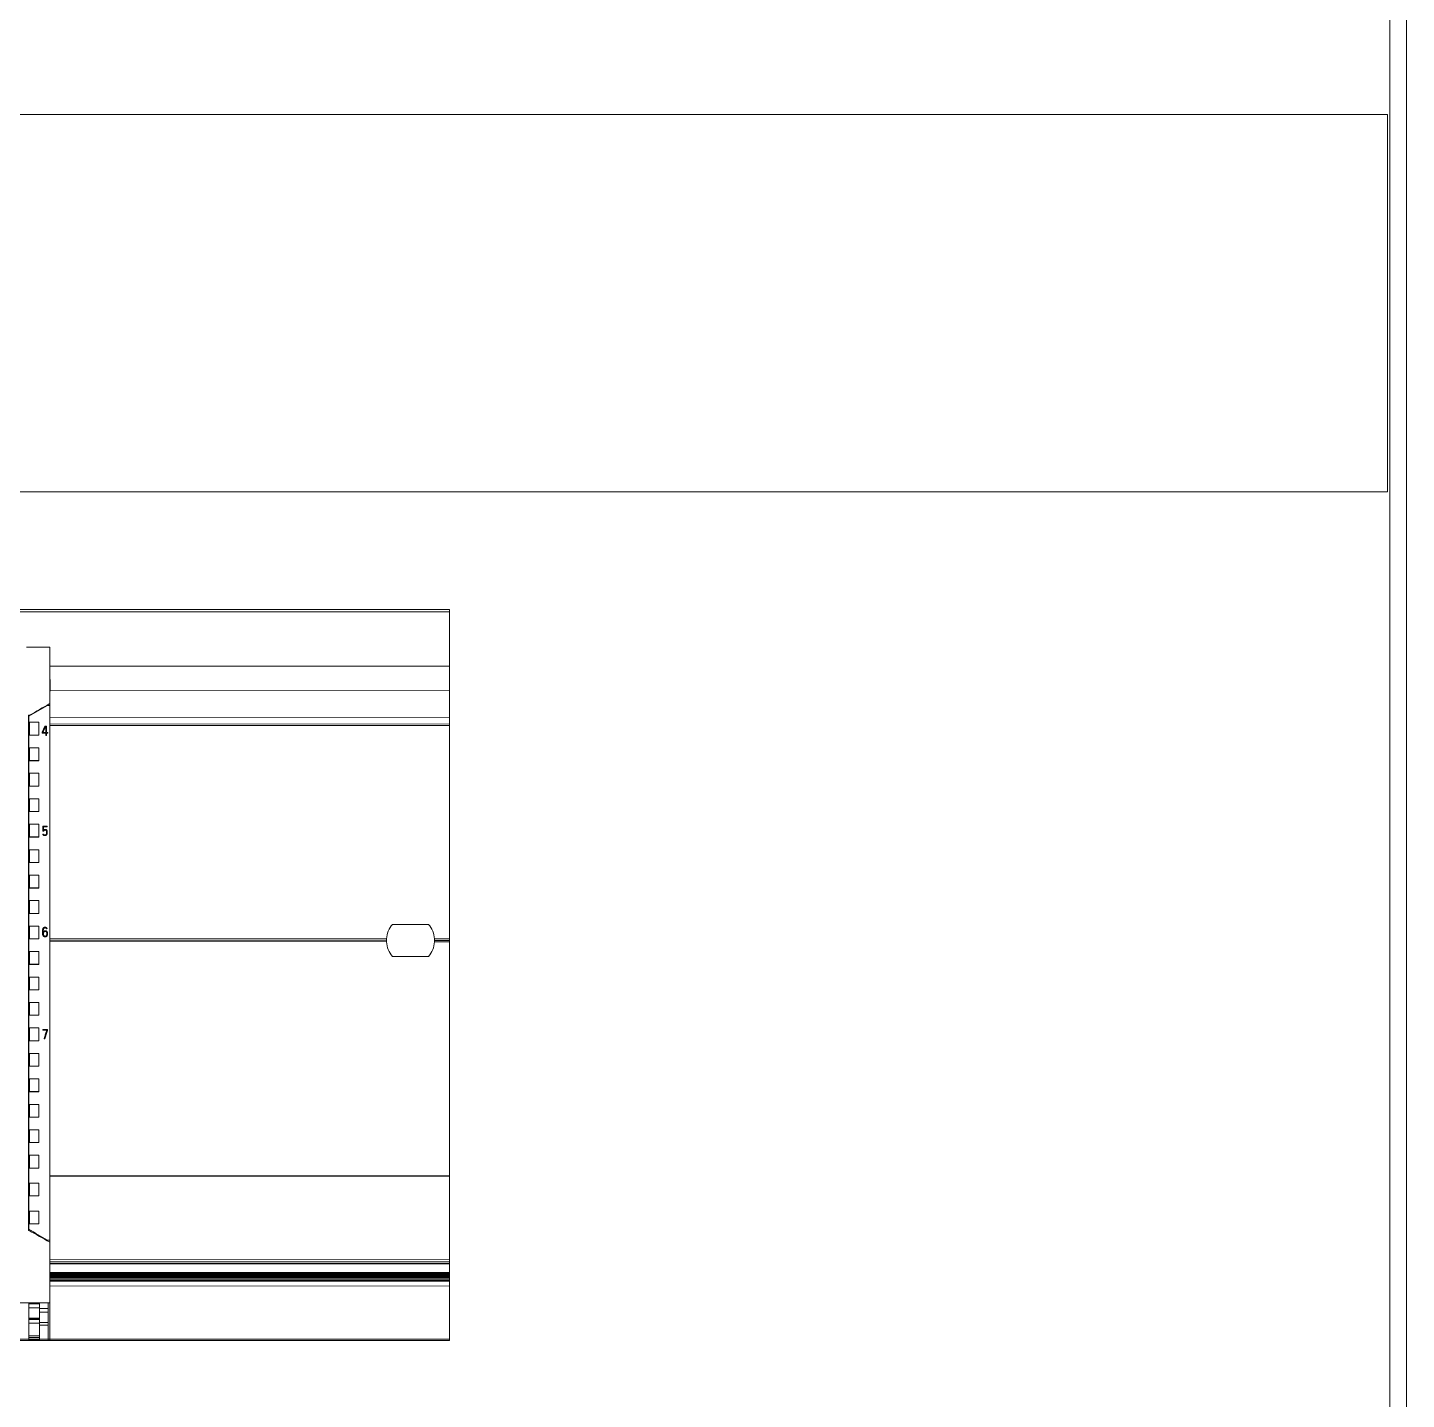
# Model space of a CAD drawing. Header units: millimetres. Extents: x 4134 to 7422, y 1400 to 3585.
# Drawn here: x 5489.5 to 5781.9, y 2928.3 to 3219.2 of the extents above; entities that cross this region are included whole.
import ezdxf

# ---------------------------------------------------------------- set-up
doc = ezdxf.new("R2010")
doc.units = ezdxf.units.MM
doc.layers.add('000-PI-Oprema', color=30, linetype='Continuous', lineweight=5)
for name, color, linetype in [('000-PI-ORMAR', 2, 'Continuous'), ('002-PI-Kabelska kanalica', 150, 'Continuous'), ('004-PI-DIN Šina', 3, 'Continuous')]:
    doc.layers.add(name, color=color, linetype=linetype)

# ---------------------------------------------------------------- blocks, each defined once
blk = doc.blocks.new('2000x800_montazna ploca')
at = {"layer": '000-PI-ORMAR', "color": 0, "linetype": 'ByBlock', "lineweight": 0}
blk.add_line((-3634.67, 1646.19), (-3634.67, -243.81), dxfattribs=at)
blk = doc.blocks.new('*U217')
at = {"layer": '002-PI-Kabelska kanalica', "color": 0, "linetype": 'ByBlock', "lineweight": 0}
for p, q in [((-20, 592), (60, 592)), ((-20, -100), (-20, 592)), ((60, -100), (60, 592))]:
    blk.add_line(p, q, dxfattribs=at)
blk = doc.blocks.new('*U218')
at = {"layer": '002-PI-Kabelska kanalica', "color": 0, "linetype": 'ByBlock', "lineweight": 0}
blk.add_line((-20, -100), (-20, 1670), dxfattribs=at)
blk = doc.blocks.new('S7-1500 AI HS - 6ES7531-7NF10-0AB0')
at = {"layer": '000-PI-Oprema', "color": 0, "linetype": 'ByBlock', "lineweight": 0}
for p, q in [((34.8, 147), (29.9, 147)), ((34.91, 140.15), (34.8, 140.15)), ((34.91, 140.14), (34.8, 140.14)), ((34.9, 138.23), (34.8, 138.23)), ((34.9, 137.78), (34.8, 137.78)), ((34.8, 137.67), (34.91, 137.67)), ((34.8, 137.67), (34.91, 137.67)), ((34.9, 138.23), (34.9, 137.78)), ((30.4, 132.4), (34.35, 134.68)), ((34.8, 134.68), (34.35, 134.68)), ((34.8, 134.96), (34.8, 134.68)), ((34.8, 134.68), (34.8, 21.26)), ((30.3, 132.59), (30.52, 132.59)), ((30.52, 132.59), (30.3, 132.59)), ((30.4, 132.59), (30.4, 132.4)), ((30.4, 23.58), (30.4, 132.4)), ((33.6, 134.25), (33.6, 134.36)), ((30.5, 128.38), (30.5, 131.09)), ((30.5, 131.09), (32.5, 131.09)), ((32.5, 128.38), (32.5, 131.09)), ((33.21, 128.82), (33.21, 129.02)), ((33.21, 128.82), (33.21, 128.81)), ((33.96, 128.82), (33.21, 128.82)), ((33.21, 128.81), (33.96, 128.81)), ((33.35, 128.99), (33.35, 128.95)), ((33.35, 128.95), (33.96, 128.95)), ((33.77, 130.28), (34.1, 130.28)), ((33.86, 130.14), (33.96, 130.14)), ((33.86, 130.14), (33.86, 130.14)), ((33.96, 130.14), (33.86, 130.14)), ((33.96, 128.95), (33.96, 130.14)), ((33.96, 128.29), (33.96, 128.82)), ((34.1, 130.28), (34.1, 128.95)), ((34.1, 128.95), (34.4, 128.95)), ((34.1, 128.82), (34.1, 128.29)), ((34.4, 128.82), (34.1, 128.82)), ((34.1, 128.81), (34.4, 128.81)), ((34.4, 128.95), (34.4, 128.82)), ((34.4, 128.82), (34.4, 128.81)), ((30.5, 128.35), (30.5, 128.38)), ((30.5, 128.38), (32.5, 128.38)), ((30.5, 128.35), (32.5, 128.35)), ((32.5, 128.35), (32.5, 128.38)), ((33.96, 128.29), (33.96, 128.28)), ((34.1, 128.29), (33.96, 128.29)), ((33.96, 128.28), (34.1, 128.28)), ((34.1, 128.29), (34.1, 128.28)), ((30.5, 122.98), (30.5, 125.68)), ((30.5, 125.68), (32.5, 125.68)), ((30.5, 122.95), (30.5, 122.98)), ((30.5, 122.98), (32.5, 122.98)), ((30.5, 122.95), (32.5, 122.95)), ((32.5, 122.98), (32.5, 125.68)), ((32.5, 122.95), (32.5, 122.98)), ((30.5, 117.58), (30.5, 120.28)), ((30.5, 120.28), (32.5, 120.28)), ((32.5, 117.58), (32.5, 120.28)), ((30.5, 117.55), (30.5, 117.58)), ((30.5, 117.58), (32.5, 117.58)), ((30.5, 117.55), (32.5, 117.55)), ((32.5, 117.55), (32.5, 117.58)), ((30.5, 112.18), (30.5, 114.88)), ((30.5, 114.88), (32.5, 114.88)), ((32.5, 112.18), (32.5, 114.88)), ((30.5, 112.18), (32.5, 112.18)), ((30.5, 112.15), (30.5, 112.18)), ((30.5, 112.15), (32.5, 112.15)), ((32.5, 112.15), (32.5, 112.18)), ((30.5, 106.78), (30.5, 109.48)), ((30.5, 109.48), (32.5, 109.48)), ((32.5, 106.78), (32.5, 109.48)), ((33.33, 109.07), (33.33, 107.98)), ((34.25, 109.07), (33.33, 109.07)), ((33.47, 108.2), (33.47, 108.93)), ((34.25, 108.93), (33.47, 108.93)), ((33.47, 108.93), (34.25, 108.93)), ((34.25, 108.93), (34.25, 109.07)), ((34.25, 108.93), (34.25, 108.93)), ((30.5, 106.75), (30.5, 106.78)), ((30.5, 106.78), (32.5, 106.78)), ((30.5, 106.75), (32.5, 106.75)), ((32.5, 106.75), (32.5, 106.78)), ((33.33, 107.98), (33.33, 107.97)), ((33.33, 107.98), (33.54, 107.98)), ((33.54, 107.97), (33.33, 107.97)), ((33.33, 107.32), (33.33, 107.31)), ((33.54, 107.98), (33.54, 107.97)), ((34.28, 107.71), (34.28, 107.72)), ((30.5, 101.38), (30.5, 104.08)), ((30.5, 104.08), (32.5, 104.08)), ((32.5, 101.38), (32.5, 104.08)), ((30.5, 101.35), (30.5, 101.38)), ((30.5, 101.38), (32.5, 101.38)), ((30.5, 101.35), (32.5, 101.35)), ((32.5, 101.35), (32.5, 101.38)), ((30.5, 95.97), (30.5, 98.68)), ((30.5, 98.68), (32.5, 98.68)), ((32.5, 95.97), (32.5, 98.68)), ((30.5, 95.95), (30.5, 95.97)), ((30.5, 95.97), (32.5, 95.97)), ((30.5, 95.95), (32.5, 95.95)), ((32.5, 95.95), (32.5, 95.97)), ((30.5, 90.57), (30.5, 93.27)), ((30.5, 93.27), (32.5, 93.27)), ((32.5, 90.57), (32.5, 93.27)), ((30.5, 90.55), (30.5, 90.57)), ((30.5, 90.57), (32.5, 90.57)), ((30.5, 90.55), (32.5, 90.55)), ((30.5, 85.17), (30.5, 87.87)), ((30.5, 87.87), (32.5, 87.87)), ((32.5, 90.55), (32.5, 90.57)), ((32.5, 85.17), (32.5, 87.87)), ((30.5, 85.15), (30.5, 85.17)), ((30.5, 85.17), (32.5, 85.17)), ((30.5, 85.15), (32.5, 85.15)), ((32.5, 85.15), (32.5, 85.17)), ((33.27, 86.57), (33.27, 86.56)), ((34.12, 87.3), (34.12, 87.3)), ((34.24, 87.37), (34.24, 87.36)), ((34.34, 86.27), (34.34, 86.27)), ((30.5, 79.77), (30.5, 82.47)), ((30.5, 82.47), (32.5, 82.47)), ((32.5, 79.77), (32.5, 82.47)), ((30.5, 79.75), (30.5, 79.77)), ((30.5, 79.77), (32.5, 79.77)), ((30.5, 79.75), (32.5, 79.75)), ((32.5, 79.75), (32.5, 79.77)), ((30.5, 74.37), (30.5, 77.07)), ((30.5, 77.07), (32.5, 77.07)), ((32.5, 74.37), (32.5, 77.07)), ((30.5, 74.37), (32.5, 74.37)), ((30.5, 74.35), (30.5, 74.37)), ((30.5, 74.35), (32.5, 74.35)), ((32.5, 74.35), (32.5, 74.37)), ((30.5, 68.97), (30.5, 71.67)), ((30.5, 71.67), (32.5, 71.67)), ((32.5, 68.97), (32.5, 71.67)), ((30.5, 68.97), (32.5, 68.97)), ((30.5, 68.95), (30.5, 68.97)), ((30.5, 68.95), (32.5, 68.95)), ((32.5, 68.95), (32.5, 68.97)), ((30.5, 63.56), (30.5, 66.27)), ((30.5, 66.27), (32.5, 66.27)), ((32.5, 63.56), (32.5, 66.27)), ((33.3, 65.82), (33.3, 65.96)), ((33.3, 65.96), (34.3, 65.96)), ((33.3, 65.82), (34.16, 65.82)), ((33.3, 65.82), (33.3, 65.82)), ((34.16, 65.82), (33.3, 65.82)), ((34.16, 65.78), (34.16, 65.82)), ((34.3, 65.96), (34.3, 65.76)), ((34.3, 65.76), (34.3, 65.75)), ((30.5, 63.55), (30.5, 63.56)), ((30.5, 63.56), (32.5, 63.56)), ((30.5, 63.55), (32.5, 63.55)), ((32.5, 63.55), (32.5, 63.56)), ((33.6, 64), (33.6, 63.99)), ((33.73, 63.95), (33.73, 63.95)), ((30.5, 58.16), (30.5, 60.86)), ((30.5, 60.86), (32.5, 60.86)), ((32.5, 58.16), (32.5, 60.86)), ((30.5, 58.15), (30.5, 58.16)), ((30.5, 58.16), (32.5, 58.16)), ((30.5, 58.15), (32.5, 58.15)), ((32.5, 58.15), (32.5, 58.16)), ((30.5, 52.76), (30.5, 55.46)), ((30.5, 55.46), (32.5, 55.46)), ((30.5, 52.75), (30.5, 52.76)), ((30.5, 52.76), (32.5, 52.76)), ((30.5, 52.75), (32.5, 52.75)), ((32.5, 52.76), (32.5, 55.46)), ((32.5, 52.75), (32.5, 52.76)), ((30.5, 47.36), (30.5, 50.06)), ((30.5, 50.06), (32.5, 50.06)), ((32.5, 47.36), (32.5, 50.06)), ((30.5, 47.35), (30.5, 47.36)), ((30.5, 47.36), (32.5, 47.36)), ((30.5, 47.35), (32.5, 47.35)), ((32.5, 47.35), (32.5, 47.36)), ((30.5, 41.96), (30.5, 44.66)), ((30.5, 44.66), (32.5, 44.66)), ((32.5, 41.96), (32.5, 44.66)), ((30.5, 41.95), (30.5, 41.96)), ((30.5, 41.96), (32.5, 41.96)), ((30.5, 41.95), (32.5, 41.95)), ((32.5, 41.95), (32.5, 41.96)), ((30.5, 36.56), (30.5, 39.26)), ((30.5, 39.26), (32.5, 39.26)), ((32.5, 36.56), (32.5, 39.26)), ((30.5, 36.56), (32.5, 36.56)), ((30.5, 36.55), (30.5, 36.56)), ((30.5, 36.55), (32.5, 36.55)), ((32.5, 36.55), (32.5, 36.56)), ((30.5, 30.65), (30.5, 33.36)), ((30.5, 33.36), (32.5, 33.36)), ((32.5, 30.65), (32.5, 33.36)), ((30.5, 30.65), (32.5, 30.65)), ((30.5, 30.65), (30.5, 30.65)), ((30.5, 30.65), (32.5, 30.65)), ((32.5, 30.65), (32.5, 30.65)), ((30.5, 24.75), (30.5, 27.45)), ((30.5, 27.45), (32.5, 27.45)), ((32.5, 24.75), (32.5, 27.45)), ((30.3, 23.71), (30.4, 23.71)), ((30.4, 23.3), (30.4, 23.58)), ((30.5, 24.75), (32.5, 24.75)), ((30.5, 24.75), (30.5, 24.75)), ((30.5, 24.75), (32.5, 24.75)), ((32.5, 24.75), (32.5, 24.75)), ((30.3, 23.3), (30.45, 23.3)), ((34.36, 21.26), (34.36, 21.06)), ((34.8, 21.26), (34.36, 21.26)), ((34.8, 21.26), (34.8, 20.89)), ((25, 8), (34.8, 8)), ((30.4, 7.8), (30.4, 8)), ((30.4, 6.9), (30.4, 7.8)), ((30.4, 7.8), (32.6, 7.8)), ((30.4, 4.7), (30.4, 6.9)), ((30.4, 6.9), (32.6, 6.9)), ((32.6, 6.8), (32.6, 8)), ((32.6, 5.98), (32.6, 6.8)), ((32.6, 6.8), (34.5, 6.8)), ((32.6, 5.98), (32.6, 3.8)), ((32.6, 5.98), (34.5, 5.98)), ((34.5, 6.8), (34.5, 8)), ((34.5, 5.98), (34.5, 6.8)), ((34.5, 5.98), (34.5, 3.8)), ((34.8, 7.92), (34.8, 0)), ((30.4, 4.7), (32.6, 4.7)), ((30.4, 4.66), (30.4, 4.67)), ((32.6, 4.67), (30.4, 4.67)), ((30.4, 4.6), (30.4, 4.66)), ((30.4, 4.66), (32.6, 4.66)), ((30.4, 4.6), (30.4, 4.46)), ((30.4, 4.6), (32.6, 4.6)), ((30.4, 4.46), (30.4, 3.64)), ((30.4, 4.46), (32.6, 4.46)), ((30.4, 3.64), (30.4, 0.97)), ((30.4, 3.64), (32.6, 3.64)), ((32.6, 3.21), (32.6, 3.8)), ((32.6, 3.8), (34.5, 3.8)), ((32.6, 3.21), (34.5, 3.21)), ((34.5, 3.21), (34.5, 3.8)), ((33.2, 0), (1.94, 0)), ((30.4, 0.97), (30.4, 0.61)), ((30.4, 0.97), (32.6, 0.97)), ((30.4, 0.61), (30.4, 0.08)), ((30.4, 0.61), (32.6, 0.61)), ((30.4, 0.08), (30.4, 0.08)), ((30.4, 0.08), (32.6, 0.08)), ((30.4, 0.08), (32.6, 0.08)), ((32.6, 0.61), (32.6, 0.08)), ((32.6, 0.01), (34.5, 0.01)), ((32.6, 0.01), (34.5, 0.01)), ((34.8, 0), (33.2, 0))]:
    blk.add_line(p, q, dxfattribs=at)
at = {"layer": '000-PI-Oprema', "color": 7, "linetype": 'Continuous', "lineweight": 13}
for centre, major_axis, ratio, start_param, end_param in [((11.09, 20.05), (432.57, 977.48), 0.022444, 1.467725, 1.469021), ((37.84, 14.79), (314.6, 1002.18), 0.017762, 1.525489, 1.527294), ((37.83, 14.85), (314.39, 1001.51), 0.017752, 1.525522, 1.527328)]:
    blk.add_ellipse(centre, major_axis=major_axis, ratio=ratio, start_param=start_param, end_param=end_param, dxfattribs=at)
at = {"layer": '000-PI-Oprema', "color": 0, "linetype": 'ByBlock', "lineweight": 0}
for points, knots in [([(34.8, 147), (34.8, 145.92), (34.8, 142.31), (34.8, 138.33), (34.8, 135.43), (34.8, 135.06)], [0, 0, 0, 0, 0.272684, 0.906013, 1, 1, 1, 1]), ([(34.9, 140.15), (34.9, 140.15), (34.9, 140.14), (34.9, 140.09), (34.9, 140), (34.9, 139.85), (34.9, 139.64), (34.9, 139.42), (34.9, 139.19), (34.9, 139), (34.9, 138.86), (34.9, 138.77), (34.9, 138.68), (34.9, 138.6), (34.9, 138.51), (34.9, 138.43), (34.9, 138.33), (34.9, 138.24), (34.9, 138.18), (34.9, 138.15), (34.9, 138.13), (34.9, 138.12), (34.9, 138.11), (34.9, 138.12), (34.9, 138.16), (34.9, 138.21), (34.9, 138.23)], [0, 0, 0, 0, 0.054923, 0.109157, 0.158857, 0.213508, 0.264907, 0.320314, 0.369873, 0.418461, 0.471704, 0.5026, 0.551052, 0.617218, 0.660884, 0.691286, 0.712023, 0.730248, 0.751802, 0.781189, 0.80362, 0.828627, 0.856379, 0.904145, 0.9524, 1, 1, 1, 1]), ([(34.9, 137.78), (34.9, 137.76), (34.9, 137.72), (34.9, 137.68), (34.9, 137.67), (34.9, 137.67), (34.9, 137.67)], [0, 0, 0, 0, 0.351048, 0.67786, 0.983317, 1, 1, 1, 1]), ([(30.3, 23.3), (30.3, 26.64), (30.3, 34.61), (30.3, 47.24), (30.3, 62.73), (30.3, 77.03), (30.3, 91.24), (30.3, 105.8), (30.3, 119.97), (30.3, 129.54), (30.3, 132.59)], [0, 0, 0, 0, 0.091483, 0.21812, 0.346206, 0.515858, 0.610111, 0.736264, 0.916066, 1, 1, 1, 1]), ([(33.35, 128.98), (33.35, 129), (33.36, 129.01), (33.37, 129.03), (33.38, 129.04), (33.39, 129.08), (33.4, 129.1), (33.44, 129.18), (33.46, 129.22), (33.5, 129.32), (33.52, 129.37), (33.56, 129.46), (33.59, 129.51), (33.63, 129.61), (33.65, 129.65), (33.69, 129.75), (33.71, 129.8), (33.76, 129.89), (33.78, 129.94), (33.81, 130.01), (33.82, 130.04), (33.84, 130.09), (33.85, 130.11), (33.86, 130.14)], [0, 0, 0, 0, 0.03125, 0.03125, 0.0625, 0.0625, 0.125, 0.125, 0.25, 0.25, 0.375, 0.375, 0.5, 0.5, 0.625, 0.625, 0.75, 0.75, 0.875, 0.875, 0.9375, 0.9375, 1, 1, 1, 1]), ([(33.86, 130.14), (33.85, 130.12), (33.84, 130.09), (33.82, 130.05), (33.81, 130.02), (33.78, 129.95), (33.76, 129.9), (33.71, 129.8), (33.69, 129.76), (33.65, 129.66), (33.63, 129.61), (33.59, 129.52), (33.56, 129.47), (33.52, 129.37), (33.5, 129.33), (33.46, 129.23), (33.44, 129.18), (33.4, 129.11), (33.39, 129.09), (33.38, 129.05), (33.37, 129.04), (33.36, 129.01), (33.35, 129), (33.35, 128.99)], [0, 0, 0, 0, 0.0625, 0.0625, 0.125, 0.125, 0.25, 0.25, 0.375, 0.375, 0.5, 0.5, 0.625, 0.625, 0.75, 0.75, 0.875, 0.875, 0.9375, 0.9375, 0.96875, 0.96875, 1, 1, 1, 1]), ([(33.33, 107.32), (33.35, 107.29), (33.36, 107.27), (33.38, 107.23), (33.39, 107.22), (33.41, 107.2), (33.42, 107.19), (33.44, 107.17), (33.45, 107.16), (33.48, 107.14), (33.49, 107.14), (33.51, 107.12), (33.53, 107.11), (33.55, 107.1), (33.57, 107.1), (33.59, 107.09), (33.61, 107.08), (33.64, 107.08), (33.65, 107.07), (33.68, 107.07), (33.69, 107.07), (33.72, 107.07), (33.72, 107.07), (33.74, 107.07), (33.75, 107.06), (33.77, 107.06), (33.78, 107.06), (33.81, 107.06), (33.83, 107.07), (33.85, 107.07), (33.87, 107.07), (33.9, 107.08), (33.91, 107.08), (33.95, 107.1), (33.98, 107.11), (34.02, 107.13), (34.03, 107.14), (34.06, 107.15), (34.07, 107.16), (34.09, 107.18), (34.1, 107.19), (34.12, 107.21), (34.13, 107.23), (34.16, 107.26), (34.17, 107.28), (34.19, 107.32), (34.2, 107.34), (34.21, 107.36), (34.22, 107.38), (34.23, 107.42), (34.24, 107.44), (34.26, 107.5), (34.26, 107.53), (34.27, 107.57), (34.27, 107.59), (34.27, 107.62), (34.28, 107.63), (34.28, 107.67), (34.28, 107.7), (34.28, 107.76), (34.28, 107.82), (34.27, 107.88), (34.26, 107.93), (34.26, 107.96), (34.25, 108.01), (34.25, 108.02), (34.24, 108.05), (34.23, 108.06), (34.22, 108.1), (34.21, 108.13), (34.19, 108.17), (34.18, 108.18), (34.17, 108.21), (34.16, 108.22), (34.13, 108.26), (34.11, 108.28), (34.07, 108.32), (34.05, 108.33), (34.01, 108.35), (33.99, 108.36), (33.96, 108.37), (33.95, 108.37), (33.92, 108.38), (33.91, 108.38), (33.88, 108.38), (33.86, 108.38), (33.83, 108.38), (33.82, 108.38), (33.79, 108.38), (33.77, 108.38), (33.75, 108.37), (33.73, 108.37), (33.7, 108.36), (33.69, 108.36), (33.66, 108.35), (33.65, 108.34), (33.62, 108.33), (33.61, 108.32), (33.58, 108.31), (33.57, 108.3), (33.55, 108.28), (33.53, 108.27), (33.51, 108.25), (33.5, 108.24), (33.48, 108.22), (33.47, 108.21), (33.47, 108.2)], [0, 0, 0, 0, 0.03125, 0.03125, 0.046875, 0.046875, 0.0625, 0.0625, 0.078125, 0.078125, 0.09375, 0.09375, 0.109375, 0.109375, 0.125, 0.125, 0.140625, 0.140625, 0.15625, 0.15625, 0.171875, 0.171875, 0.179687, 0.179687, 0.1875, 0.1875, 0.203125, 0.203125, 0.21875, 0.21875, 0.234375, 0.234375, 0.25, 0.25, 0.28125, 0.28125, 0.296875, 0.296875, 0.3125, 0.3125, 0.328125, 0.328125, 0.34375, 0.34375, 0.375, 0.375, 0.390625, 0.390625, 0.40625, 0.40625, 0.4375, 0.4375, 0.46875, 0.46875, 0.484375, 0.484375, 0.5, 0.5, 0.53125, 0.53125, 0.5625, 0.59375, 0.59375, 0.625, 0.625, 0.640625, 0.640625, 0.65625, 0.65625, 0.6875, 0.6875, 0.703125, 0.703125, 0.71875, 0.71875, 0.75, 0.75, 0.78125, 0.78125, 0.796875, 0.796875, 0.8125, 0.8125, 0.828125, 0.828125, 0.84375, 0.84375, 0.859375, 0.859375, 0.875, 0.875, 0.890625, 0.890625, 0.90625, 0.90625, 0.921875, 0.921875, 0.9375, 0.9375, 0.953125, 0.953125, 0.96875, 0.96875, 0.984375, 0.984375, 1, 1, 1, 1]), ([(33.54, 107.98), (33.54, 108), (33.54, 108.02), (33.55, 108.06), (33.55, 108.07), (33.56, 108.09), (33.57, 108.1), (33.58, 108.12), (33.59, 108.13), (33.6, 108.14), (33.6, 108.14), (33.61, 108.15), (33.62, 108.16), (33.64, 108.18), (33.66, 108.19), (33.69, 108.21), (33.7, 108.21), (33.72, 108.22), (33.73, 108.22), (33.76, 108.23), (33.79, 108.24), (33.82, 108.24), (33.83, 108.24), (33.85, 108.24), (33.87, 108.24), (33.9, 108.24), (33.92, 108.23), (33.95, 108.22), (33.96, 108.22), (33.97, 108.21), (33.97, 108.21), (33.99, 108.2), (34, 108.2), (34.01, 108.18), (34.01, 108.18), (34.02, 108.17), (34.03, 108.16), (34.04, 108.14), (34.05, 108.13), (34.06, 108.12), (34.07, 108.09), (34.08, 108.08), (34.09, 108.05), (34.1, 108.03), (34.11, 107.99), (34.11, 107.96), (34.12, 107.93), (34.12, 107.92), (34.13, 107.9), (34.13, 107.86), (34.13, 107.83), (34.14, 107.78), (34.14, 107.76), (34.14, 107.69), (34.14, 107.65), (34.13, 107.59), (34.13, 107.58), (34.13, 107.56), (34.12, 107.55), (34.12, 107.51), (34.11, 107.49), (34.09, 107.45), (34.09, 107.42), (34.07, 107.38), (34.05, 107.36), (34.03, 107.33), (34.01, 107.31), (33.99, 107.28), (33.98, 107.28), (33.96, 107.26), (33.95, 107.26), (33.93, 107.24), (33.92, 107.24), (33.9, 107.23), (33.89, 107.22), (33.86, 107.21), (33.83, 107.21), (33.8, 107.21), (33.79, 107.21), (33.76, 107.2), (33.75, 107.2), (33.72, 107.21), (33.69, 107.21), (33.66, 107.22), (33.65, 107.22), (33.63, 107.23), (33.62, 107.23), (33.59, 107.24), (33.58, 107.24), (33.56, 107.26), (33.55, 107.26), (33.53, 107.28), (33.51, 107.3), (33.49, 107.33), (33.48, 107.34), (33.47, 107.36), (33.47, 107.37), (33.46, 107.38)], [0, 0, 0, 0, 0.03125, 0.03125, 0.046875, 0.046875, 0.0625, 0.0625, 0.078125, 0.078125, 0.085937, 0.085937, 0.09375, 0.09375, 0.125, 0.125, 0.140625, 0.140625, 0.15625, 0.15625, 0.1875, 0.1875, 0.203125, 0.203125, 0.21875, 0.21875, 0.25, 0.25, 0.257812, 0.257812, 0.265625, 0.265625, 0.28125, 0.28125, 0.289062, 0.289062, 0.296875, 0.3125, 0.3125, 0.328125, 0.328125, 0.34375, 0.34375, 0.375, 0.375, 0.40625, 0.40625, 0.421875, 0.421875, 0.4375, 0.46875, 0.46875, 0.5, 0.5, 0.5625, 0.5625, 0.578125, 0.578125, 0.59375, 0.59375, 0.625, 0.625, 0.65625, 0.65625, 0.6875, 0.6875, 0.71875, 0.71875, 0.734375, 0.734375, 0.75, 0.75, 0.765625, 0.765625, 0.78125, 0.78125, 0.8125, 0.8125, 0.828125, 0.828125, 0.84375, 0.84375, 0.875, 0.875, 0.890625, 0.890625, 0.90625, 0.90625, 0.921875, 0.921875, 0.9375, 0.9375, 0.96875, 0.96875, 0.984375, 0.984375, 1, 1, 1, 1]), ([(34.14, 107.71), (34.14, 107.72), (34.14, 107.72), (34.14, 107.75), (34.14, 107.77), (34.14, 107.82), (34.13, 107.84), (34.13, 107.91), (34.12, 107.95), (34.1, 108.02), (34.09, 108.04), (34.07, 108.08), (34.06, 108.11), (34.04, 108.13), (34.04, 108.14), (34.02, 108.16), (34.02, 108.17), (34, 108.19), (33.99, 108.19), (33.97, 108.2), (33.97, 108.21), (33.96, 108.21), (33.95, 108.21), (33.94, 108.22), (33.93, 108.22), (33.9, 108.23), (33.89, 108.23), (33.87, 108.23), (33.86, 108.24), (33.83, 108.24), (33.82, 108.24), (33.8, 108.23), (33.79, 108.23), (33.76, 108.23), (33.73, 108.22), (33.7, 108.21), (33.67, 108.19), (33.66, 108.18), (33.64, 108.17), (33.63, 108.16), (33.61, 108.15), (33.6, 108.14), (33.59, 108.13), (33.59, 108.12), (33.58, 108.11), (33.58, 108.11), (33.57, 108.09), (33.56, 108.08), (33.55, 108.06), (33.55, 108.05), (33.54, 108.02), (33.54, 107.99), (33.54, 107.97)], [0, 0, 0, 0, 0.013624, 0.013624, 0.075273, 0.075273, 0.136921, 0.136921, 0.260218, 0.260218, 0.321867, 0.321867, 0.383515, 0.383515, 0.414339, 0.414339, 0.445164, 0.445164, 0.475988, 0.475988, 0.4914, 0.4914, 0.506812, 0.506812, 0.537636, 0.537636, 0.568461, 0.568461, 0.599285, 0.599285, 0.630109, 0.630109, 0.660933, 0.660933, 0.691758, 0.753406, 0.753406, 0.78423, 0.78423, 0.815055, 0.815055, 0.845879, 0.845879, 0.861291, 0.861291, 0.876703, 0.876703, 0.907527, 0.907527, 0.938352, 0.938352, 1, 1, 1, 1]), ([(34.28, 107.71), (34.28, 107.69), (34.28, 107.67), (34.28, 107.62), (34.27, 107.59), (34.27, 107.55), (34.27, 107.53), (34.26, 107.5), (34.26, 107.49), (34.25, 107.45), (34.24, 107.42), (34.22, 107.36), (34.2, 107.34), (34.18, 107.29), (34.16, 107.26), (34.13, 107.23), (34.13, 107.21), (34.11, 107.19), (34.1, 107.18), (34.06, 107.15), (34.04, 107.13), (34, 107.11), (33.99, 107.11), (33.96, 107.09), (33.95, 107.09), (33.91, 107.07), (33.88, 107.07), (33.83, 107.06), (33.82, 107.06), (33.79, 107.06), (33.78, 107.06), (33.75, 107.06), (33.73, 107.06), (33.7, 107.06), (33.69, 107.06), (33.66, 107.07), (33.64, 107.07), (33.61, 107.07), (33.6, 107.08), (33.57, 107.09), (33.56, 107.09), (33.53, 107.1), (33.52, 107.11), (33.49, 107.13), (33.48, 107.13), (33.46, 107.15), (33.45, 107.16), (33.42, 107.18), (33.41, 107.19), (33.39, 107.21), (33.38, 107.22), (33.36, 107.26), (33.35, 107.29), (33.33, 107.31)], [0, 0, 0, 0, 0.044434, 0.044434, 0.104157, 0.104157, 0.134018, 0.134018, 0.16388, 0.16388, 0.223602, 0.223602, 0.283325, 0.283325, 0.343048, 0.343048, 0.37291, 0.37291, 0.402771, 0.402771, 0.462494, 0.462494, 0.492355, 0.492355, 0.522217, 0.522217, 0.58194, 0.58194, 0.611801, 0.611801, 0.641663, 0.641663, 0.671524, 0.671524, 0.701386, 0.701386, 0.731247, 0.731247, 0.761108, 0.761108, 0.79097, 0.79097, 0.820831, 0.820831, 0.850693, 0.850693, 0.880554, 0.880554, 0.910416, 0.910416, 0.940277, 0.940277, 1, 1, 1, 1]), ([(34.24, 87.37), (34.23, 87.4), (34.21, 87.42), (34.19, 87.45), (34.18, 87.46), (34.16, 87.49), (34.15, 87.5), (34.12, 87.53), (34.09, 87.54), (34.05, 87.56), (34.04, 87.57), (34.02, 87.58), (34, 87.59), (33.96, 87.6), (33.93, 87.61), (33.89, 87.62), (33.88, 87.62), (33.85, 87.62), (33.83, 87.62), (33.79, 87.63), (33.76, 87.63), (33.72, 87.62), (33.7, 87.62), (33.68, 87.62), (33.66, 87.61), (33.62, 87.6), (33.59, 87.59), (33.55, 87.57), (33.54, 87.56), (33.52, 87.55), (33.5, 87.54), (33.47, 87.51), (33.45, 87.49), (33.42, 87.46), (33.41, 87.45), (33.4, 87.42), (33.39, 87.41), (33.37, 87.38), (33.35, 87.35), (33.33, 87.29), (33.33, 87.27), (33.31, 87.21), (33.31, 87.18), (33.3, 87.13), (33.29, 87.1), (33.28, 87.01), (33.28, 86.96), (33.28, 86.84), (33.27, 86.78), (33.27, 86.61), (33.27, 86.5), (33.28, 86.35), (33.28, 86.33), (33.28, 86.27), (33.28, 86.24), (33.29, 86.15), (33.3, 86.1), (33.32, 86.03), (33.32, 86.01), (33.33, 85.99), (33.34, 85.97), (33.35, 85.93), (33.36, 85.9), (33.38, 85.86), (33.38, 85.85), (33.4, 85.83), (33.41, 85.81), (33.43, 85.78), (33.45, 85.75), (33.48, 85.72), (33.49, 85.71), (33.51, 85.7), (33.52, 85.69), (33.56, 85.66), (33.58, 85.65), (33.63, 85.63), (33.64, 85.63), (33.67, 85.62), (33.68, 85.61), (33.72, 85.6), (33.75, 85.6), (33.79, 85.59), (33.81, 85.59), (33.84, 85.59), (33.85, 85.59), (33.9, 85.6), (33.92, 85.6), (33.97, 85.61), (33.98, 85.62), (34.01, 85.63), (34.02, 85.63), (34.06, 85.65), (34.09, 85.66), (34.12, 85.69), (34.13, 85.7), (34.16, 85.71), (34.17, 85.72), (34.2, 85.75), (34.22, 85.78), (34.24, 85.81), (34.25, 85.83), (34.26, 85.85), (34.27, 85.87), (34.28, 85.91), (34.29, 85.93), (34.3, 85.97), (34.31, 85.99), (34.31, 86.02), (34.31, 86.03), (34.32, 86.07), (34.33, 86.1), (34.33, 86.19), (34.34, 86.25), (34.33, 86.33), (34.33, 86.36), (34.33, 86.42), (34.32, 86.45), (34.31, 86.5), (34.3, 86.53), (34.28, 86.59), (34.27, 86.62), (34.25, 86.67), (34.23, 86.69), (34.2, 86.74), (34.18, 86.76), (34.15, 86.79), (34.14, 86.8), (34.11, 86.82), (34.1, 86.83), (34.08, 86.84), (34.06, 86.85), (34.03, 86.86), (34.02, 86.86), (33.98, 86.87), (33.95, 86.88), (33.91, 86.88), (33.89, 86.88), (33.86, 86.88), (33.85, 86.88), (33.8, 86.88), (33.77, 86.88), (33.73, 86.87), (33.72, 86.86), (33.69, 86.85), (33.68, 86.85), (33.64, 86.83), (33.61, 86.82), (33.57, 86.79), (33.56, 86.78), (33.54, 86.76), (33.53, 86.75), (33.5, 86.72), (33.48, 86.7), (33.44, 86.66), (33.43, 86.63), (33.41, 86.6)], [0, 0, 0, 0, 0.015625, 0.015625, 0.023438, 0.023438, 0.03125, 0.03125, 0.046875, 0.046875, 0.054688, 0.054688, 0.0625, 0.0625, 0.078125, 0.078125, 0.085938, 0.085938, 0.09375, 0.09375, 0.109375, 0.109375, 0.117188, 0.117188, 0.125, 0.125, 0.140625, 0.140625, 0.148438, 0.148438, 0.15625, 0.15625, 0.171875, 0.171875, 0.179688, 0.179688, 0.1875, 0.1875, 0.203125, 0.203125, 0.21875, 0.21875, 0.234375, 0.234375, 0.25, 0.25, 0.28125, 0.28125, 0.3125, 0.3125, 0.375, 0.375, 0.390625, 0.390625, 0.40625, 0.40625, 0.4375, 0.4375, 0.445313, 0.445313, 0.453125, 0.453125, 0.46875, 0.46875, 0.476563, 0.476563, 0.484375, 0.484375, 0.5, 0.5, 0.507813, 0.507813, 0.515625, 0.515625, 0.53125, 0.53125, 0.539063, 0.539063, 0.546875, 0.546875, 0.5625, 0.5625, 0.570313, 0.570313, 0.578125, 0.578125, 0.59375, 0.59375, 0.601563, 0.601563, 0.609375, 0.609375, 0.625, 0.625, 0.632813, 0.632813, 0.640625, 0.640625, 0.65625, 0.65625, 0.664063, 0.664063, 0.671875, 0.671875, 0.6875, 0.6875, 0.695313, 0.695313, 0.703125, 0.703125, 0.71875, 0.71875, 0.75, 0.75, 0.765625, 0.765625, 0.78125, 0.78125, 0.796875, 0.796875, 0.8125, 0.8125, 0.828125, 0.828125, 0.84375, 0.84375, 0.851563, 0.851563, 0.859375, 0.859375, 0.867188, 0.867188, 0.875, 0.875, 0.890625, 0.890625, 0.898438, 0.898438, 0.90625, 0.90625, 0.921875, 0.921875, 0.929688, 0.929688, 0.9375, 0.9375, 0.953125, 0.953125, 0.960938, 0.960938, 0.96875, 0.96875, 0.984375, 0.984375, 1, 1, 1, 1]), ([(34.34, 86.27), (34.34, 86.22), (34.33, 86.18), (34.33, 86.1), (34.32, 86.07), (34.31, 86.03), (34.31, 86.02), (34.31, 85.99), (34.3, 85.97), (34.29, 85.93), (34.28, 85.9), (34.27, 85.86), (34.26, 85.85), (34.25, 85.82), (34.24, 85.81), (34.22, 85.77), (34.2, 85.75), (34.17, 85.72), (34.16, 85.71), (34.14, 85.69), (34.13, 85.68), (34.09, 85.66), (34.06, 85.64), (34.02, 85.63), (34.01, 85.62), (33.98, 85.61), (33.97, 85.61), (33.93, 85.6), (33.9, 85.59), (33.86, 85.59), (33.84, 85.59), (33.81, 85.59), (33.8, 85.59), (33.75, 85.59), (33.72, 85.6), (33.68, 85.61), (33.67, 85.61), (33.64, 85.62), (33.63, 85.63), (33.59, 85.64), (33.56, 85.66), (33.53, 85.67), (33.53, 85.68), (33.51, 85.69), (33.51, 85.69), (33.49, 85.71), (33.48, 85.72), (33.45, 85.75), (33.43, 85.77), (33.41, 85.81), (33.4, 85.82), (33.39, 85.84), (33.38, 85.86), (33.36, 85.9), (33.35, 85.92), (33.33, 85.98), (33.32, 86), (33.31, 86.06), (33.3, 86.09), (33.29, 86.15), (33.29, 86.2), (33.28, 86.26), (33.28, 86.32), (33.28, 86.35), (33.27, 86.44), (33.27, 86.5), (33.27, 86.56)], [0, 0, 0, 0, 0.061961, 0.061961, 0.100808, 0.100808, 0.120232, 0.120232, 0.139655, 0.139655, 0.178502, 0.178502, 0.197926, 0.197926, 0.217349, 0.217349, 0.256196, 0.256196, 0.27562, 0.27562, 0.295043, 0.295043, 0.33389, 0.33389, 0.353314, 0.353314, 0.372737, 0.372737, 0.411584, 0.411584, 0.431008, 0.431008, 0.450431, 0.450431, 0.489278, 0.489278, 0.508702, 0.508702, 0.528125, 0.528125, 0.566972, 0.566972, 0.576684, 0.576684, 0.586396, 0.586396, 0.605819, 0.605819, 0.644666, 0.644666, 0.66409, 0.66409, 0.683513, 0.683513, 0.72236, 0.72236, 0.761207, 0.761207, 0.800054, 0.800054, 0.838901, 0.877748, 0.877748, 0.916595, 0.916595, 1, 1, 1, 1]), ([(33.41, 86.6), (33.41, 86.67), (33.42, 86.73), (33.42, 86.82), (33.42, 86.85), (33.42, 86.91), (33.42, 86.94), (33.43, 87), (33.43, 87.03), (33.43, 87.09), (33.44, 87.12), (33.45, 87.17), (33.45, 87.18), (33.46, 87.21), (33.46, 87.23), (33.48, 87.27), (33.49, 87.3), (33.51, 87.33), (33.51, 87.34), (33.52, 87.35), (33.52, 87.36), (33.54, 87.38), (33.55, 87.39), (33.56, 87.41), (33.57, 87.41), (33.58, 87.42), (33.59, 87.43), (33.61, 87.44), (33.62, 87.45), (33.64, 87.46), (33.65, 87.46), (33.66, 87.47), (33.67, 87.47), (33.69, 87.48), (33.71, 87.48), (33.74, 87.48), (33.75, 87.49), (33.78, 87.49), (33.8, 87.49), (33.83, 87.49), (33.85, 87.48), (33.88, 87.48), (33.9, 87.48), (33.92, 87.47), (33.94, 87.46), (33.94, 87.46), (33.96, 87.45), (33.98, 87.45), (34, 87.43), (34.02, 87.42), (34.04, 87.41), (34.04, 87.4), (34.05, 87.39), (34.06, 87.39), (34.07, 87.37), (34.08, 87.36), (34.1, 87.33), (34.11, 87.32), (34.12, 87.3)], [0, 0, 0, 0, 0.125, 0.125, 0.1875, 0.1875, 0.25, 0.25, 0.3125, 0.3125, 0.375, 0.375, 0.40625, 0.40625, 0.4375, 0.4375, 0.5, 0.5, 0.515625, 0.515625, 0.53125, 0.53125, 0.5625, 0.5625, 0.578125, 0.578125, 0.59375, 0.59375, 0.625, 0.625, 0.640625, 0.640625, 0.65625, 0.65625, 0.6875, 0.6875, 0.71875, 0.71875, 0.75, 0.75, 0.78125, 0.78125, 0.8125, 0.828125, 0.828125, 0.84375, 0.84375, 0.875, 0.875, 0.90625, 0.90625, 0.921875, 0.921875, 0.9375, 0.9375, 0.96875, 0.96875, 1, 1, 1, 1]), ([(34.12, 87.3), (34.1, 87.33), (34.09, 87.35), (34.06, 87.38), (34.05, 87.38), (34.04, 87.4), (34.04, 87.4), (34.02, 87.42), (33.99, 87.43), (33.97, 87.45), (33.94, 87.46), (33.92, 87.46), (33.89, 87.47), (33.88, 87.47), (33.85, 87.48), (33.83, 87.48), (33.78, 87.48), (33.75, 87.48), (33.71, 87.47), (33.69, 87.47), (33.66, 87.46), (33.65, 87.46), (33.63, 87.45), (33.62, 87.44), (33.61, 87.43), (33.6, 87.43), (33.58, 87.42), (33.56, 87.4), (33.55, 87.38), (33.54, 87.37), (33.53, 87.37), (33.52, 87.35), (33.51, 87.33), (33.5, 87.31), (33.49, 87.29), (33.48, 87.27), (33.47, 87.25), (33.46, 87.21), (33.45, 87.18), (33.44, 87.12), (33.44, 87.09), (33.43, 87.03), (33.43, 87), (33.42, 86.94), (33.42, 86.9), (33.42, 86.84), (33.42, 86.81), (33.42, 86.72), (33.41, 86.66), (33.41, 86.6)], [0, 0, 0, 0, 0.0625, 0.0625, 0.078125, 0.078125, 0.09375, 0.09375, 0.125, 0.15625, 0.15625, 0.1875, 0.1875, 0.21875, 0.21875, 0.25, 0.25, 0.3125, 0.3125, 0.34375, 0.34375, 0.375, 0.375, 0.390625, 0.390625, 0.40625, 0.40625, 0.4375, 0.453125, 0.453125, 0.46875, 0.46875, 0.5, 0.5, 0.53125, 0.53125, 0.5625, 0.5625, 0.625, 0.625, 0.6875, 0.6875, 0.75, 0.75, 0.8125, 0.8125, 0.875, 0.875, 1, 1, 1, 1]), ([(33.69, 86.7), (33.71, 86.71), (33.74, 86.72), (33.78, 86.73), (33.8, 86.74), (33.83, 86.74), (33.86, 86.74), (33.89, 86.74), (33.92, 86.74), (33.93, 86.74), (33.96, 86.73), (33.97, 86.73), (34, 86.72), (34.02, 86.72), (34.04, 86.7), (34.05, 86.69), (34.07, 86.67), (34.09, 86.66), (34.1, 86.64), (34.11, 86.63), (34.13, 86.6), (34.13, 86.59), (34.15, 86.55), (34.16, 86.52), (34.17, 86.48), (34.17, 86.47), (34.18, 86.44), (34.18, 86.42), (34.19, 86.38), (34.19, 86.35), (34.19, 86.29), (34.19, 86.26), (34.19, 86.18), (34.18, 86.12), (34.17, 86.03), (34.16, 86), (34.14, 85.96), (34.14, 85.95), (34.13, 85.92), (34.12, 85.91), (34.1, 85.87), (34.08, 85.85), (34.05, 85.82), (34.05, 85.82), (34.04, 85.81), (34.03, 85.8), (34.01, 85.79), (34, 85.78), (33.97, 85.77), (33.96, 85.76), (33.93, 85.75), (33.91, 85.74), (33.88, 85.74), (33.85, 85.74), (33.83, 85.74), (33.8, 85.74), (33.79, 85.74), (33.76, 85.74), (33.74, 85.75), (33.7, 85.76), (33.68, 85.78), (33.64, 85.8), (33.63, 85.81), (33.61, 85.83), (33.58, 85.85), (33.57, 85.87), (33.55, 85.89), (33.54, 85.91), (33.51, 85.94), (33.5, 85.97), (33.48, 86.01), (33.48, 86.02), (33.47, 86.05), (33.47, 86.06), (33.46, 86.11), (33.45, 86.14), (33.45, 86.18), (33.45, 86.19), (33.45, 86.22), (33.45, 86.24), (33.45, 86.28), (33.45, 86.31), (33.46, 86.37), (33.47, 86.4), (33.48, 86.44), (33.49, 86.45), (33.5, 86.48), (33.51, 86.49), (33.53, 86.53), (33.54, 86.56), (33.57, 86.59), (33.58, 86.6), (33.6, 86.62), (33.61, 86.63), (33.64, 86.67), (33.66, 86.68), (33.69, 86.7)], [0, 0, 0, 0, 0.03125, 0.03125, 0.046875, 0.046875, 0.0625, 0.078125, 0.078125, 0.09375, 0.09375, 0.109375, 0.109375, 0.125, 0.125, 0.140625, 0.140625, 0.15625, 0.15625, 0.171875, 0.171875, 0.1875, 0.1875, 0.21875, 0.21875, 0.234375, 0.234375, 0.25, 0.25, 0.28125, 0.28125, 0.3125, 0.3125, 0.375, 0.375, 0.40625, 0.40625, 0.421875, 0.421875, 0.4375, 0.4375, 0.46875, 0.46875, 0.476563, 0.476563, 0.484375, 0.484375, 0.5, 0.5, 0.515625, 0.515625, 0.53125, 0.546875, 0.546875, 0.5625, 0.5625, 0.578125, 0.578125, 0.59375, 0.59375, 0.625, 0.625, 0.640625, 0.640625, 0.65625, 0.671875, 0.671875, 0.6875, 0.6875, 0.71875, 0.71875, 0.734375, 0.734375, 0.75, 0.75, 0.78125, 0.78125, 0.796875, 0.796875, 0.8125, 0.8125, 0.84375, 0.84375, 0.875, 0.875, 0.890625, 0.890625, 0.90625, 0.90625, 0.9375, 0.9375, 0.953125, 0.953125, 0.96875, 0.96875, 1, 1, 1, 1]), ([(33.69, 86.69), (33.66, 86.68), (33.64, 86.66), (33.61, 86.63), (33.6, 86.62), (33.58, 86.6), (33.57, 86.58), (33.54, 86.55), (33.53, 86.52), (33.51, 86.49), (33.5, 86.47), (33.49, 86.45), (33.48, 86.43), (33.47, 86.39), (33.46, 86.36), (33.45, 86.32), (33.45, 86.3), (33.45, 86.28), (33.45, 86.26), (33.45, 86.24), (33.45, 86.22), (33.45, 86.21)], [0, 0, 0, 0, 0.157122, 0.157122, 0.235682, 0.235682, 0.314243, 0.314243, 0.471365, 0.471365, 0.549925, 0.549925, 0.628486, 0.628486, 0.785608, 0.785608, 0.864168, 0.864168, 0.942729, 0.942729, 1, 1, 1, 1]), ([(34.11, 86.63), (34.1, 86.63), (34.1, 86.64), (34.08, 86.66), (34.07, 86.67), (34.06, 86.68), (34.05, 86.69), (34.04, 86.7), (34.03, 86.7), (34.01, 86.71), (34, 86.72), (33.97, 86.72), (33.96, 86.73), (33.93, 86.73), (33.91, 86.73), (33.89, 86.74), (33.87, 86.74), (33.83, 86.73), (33.8, 86.73), (33.76, 86.72), (33.74, 86.72), (33.72, 86.71), (33.71, 86.71), (33.7, 86.7), (33.69, 86.7), (33.69, 86.69)], [0, 0, 0, 0, 0.053837, 0.053837, 0.148453, 0.148453, 0.195761, 0.195761, 0.243069, 0.243069, 0.337686, 0.337686, 0.432302, 0.432302, 0.526918, 0.526918, 0.621535, 0.621535, 0.810767, 0.810767, 0.905384, 0.905384, 0.952692, 0.952692, 1, 1, 1, 1]), ([(33.6, 64), (33.65, 64.15), (33.69, 64.3), (33.76, 64.52), (33.79, 64.59), (33.83, 64.74), (33.86, 64.82), (33.89, 64.93), (33.9, 64.97), (33.93, 65.04), (33.94, 65.08), (33.97, 65.19), (34, 65.26), (34.04, 65.41), (34.07, 65.49), (34.1, 65.6), (34.11, 65.63), (34.13, 65.69), (34.14, 65.71), (34.15, 65.74), (34.15, 65.75), (34.16, 65.76), (34.16, 65.77), (34.16, 65.78)], [0, 0, 0, 0, 0.25, 0.25, 0.375, 0.375, 0.5, 0.5, 0.5625, 0.5625, 0.625, 0.625, 0.75, 0.75, 0.875, 0.875, 0.9375, 0.9375, 0.96875, 0.96875, 0.984375, 0.984375, 1, 1, 1, 1]), ([(34.8, 20.85), (34.8, 19.34), (34.8, 16.09), (34.8, 11.81), (34.8, 9.03), (34.8, 8)], [0, 0, 0, 0, 0.352188, 0.75882, 1, 1, 1, 1]), ([(32.6, 0.61), (32.6, 0.84), (32.6, 1.52), (32.6, 2.54), (32.6, 3.21)], [0, 0, 0, 0, 0.445928, 1, 1, 1, 1])]:
    blk.add_open_spline(points, degree=3, knots=knots, dxfattribs=at)
for points in [[(34.8, 135.06), (33.37, 134.23), (31.95, 133.41), (30.52, 132.59)], [(30.4, 23.58), (31.72, 22.81), (33.04, 22.04), (34.36, 21.26)], [(34.8, 20.85), (33.35, 21.67), (31.9, 22.48), (30.45, 23.3)], [(32.6, 7.91), (32.6, 7.93), (32.6, 7.96), (32.6, 7.98)], [(34.5, 0.01), (34.5, 0.05), (34.5, 0.34), (34.5, 1.41), (34.5, 2.54), (34.5, 3.21)], [(32.6, 0.01), (32.6, 0.02), (32.6, 0.05), (32.6, 0.08)]]:
    blk.add_open_spline(points, degree=3, dxfattribs=at)
for points, weights in [([(33.46, 107.38), (33.4, 107.35), (33.33, 107.32)], [0.500000038028, 0.499999961972, 0.500000038028]), ([(34.12, 87.3), (34.18, 87.34), (34.24, 87.37)], [0.500000150618, 0.499999849382, 0.500000150618]), ([(34.24, 87.36), (34.18, 87.33), (34.12, 87.3)], [0.499999984441, 0.500000015559, 0.499999984441]), ([(33.73, 63.95), (33.67, 63.98), (33.6, 64)], [0.499999640066, 0.500000359934, 0.499999640066]), ([(33.6, 63.99), (33.67, 63.97), (33.73, 63.95)], [0.499999909071, 0.500000090929, 0.499999909071])]:
    blk.add_rational_spline(points, weights, degree=2, dxfattribs=at)

msp = doc.modelspace()

# ---------------------------------------------------------------- linework, layer by layer
at = {"layer": '004-PI-DIN Šina', "color": 0, "linetype": 'ByBlock', "lineweight": 0}
for p, q in [((5579.048, 3095.778), (5096.448, 3095.778)), ((5579.048, 3095.278), (5096.448, 3095.278)), ((5579.048, 3095.778), (5579.048, 3095.278)), ((5579.048, 3095.278), (5579.048, 3083.778)), ((5579.048, 3083.778), (5494.248, 3083.839)), ((5579.048, 3083.717), (5494.248, 3083.778)), ((5579.048, 3083.717), (5579.048, 3083.778)), ((5579.048, 3083.717), (5579.048, 3078.554)), ((5579.048, 3078.554), (5494.248, 3078.615)), ((5579.048, 3078.554), (5579.048, 3072.896)), ((5579.048, 3072.896), (5494.248, 3072.957)), ((5579.048, 3071.501), (5494.248, 3071.562)), ((5579.048, 3071.187), (5494.248, 3071.248)), ((5494.248, 3071.227), (5579.048, 3071.166)), ((5579.048, 3072.896), (5579.048, 3071.501)), ((5579.048, 3071.501), (5579.048, 3071.187)), ((5579.048, 3071.166), (5579.048, 3071.187)), ((5579.048, 3071.166), (5579.048, 3025.928)), ((5566.946, 3029.028), (5574.549, 3029.028)), ((5565.657, 3025.928), (5494.248, 3025.989)), ((5565.648, 3025.628), (5494.248, 3025.689)), ((5565.657, 3025.328), (5494.248, 3025.389)), ((5579.048, 3025.928), (5575.839, 3025.928)), ((5579.048, 3025.328), (5575.839, 3025.328)), ((5579.048, 3025.628), (5575.848, 3025.628)), ((5579.048, 3025.928), (5579.048, 3025.628)), ((5579.048, 3025.628), (5579.048, 3025.328)), ((5579.048, 3025.328), (5579.048, 2975.779)), ((5574.549, 3022.228), (5566.946, 3022.228)), ((5579.048, 2975.778), (5494.248, 2975.839)), ((5579.048, 2975.478), (5494.248, 2975.539)), ((5579.048, 2975.778), (5579.048, 2975.478)), ((5579.048, 2975.478), (5579.048, 2957.941)), ((5579.048, 2957.941), (5494.248, 2958.002)), ((5494.248, 2957.502), (5579.048, 2957.441)), ((5579.048, 2957.393), (5494.248, 2957.454)), ((5579.048, 2957.12), (5494.248, 2957.181)), ((5494.248, 2957.008), (5579.048, 2956.946)), ((5579.048, 2957.941), (5579.048, 2957.441)), ((5579.048, 2957.441), (5579.048, 2957.393)), ((5579.048, 2957.393), (5579.048, 2957.12)), ((5579.048, 2956.946), (5579.048, 2957.12)), ((5579.048, 2956.946), (5579.048, 2955.195)), ((5579.048, 2955.195), (5494.248, 2955.256)), ((5579.048, 2955.086), (5494.248, 2955.147)), ((5579.048, 2955.085), (5494.248, 2955.146)), ((5579.048, 2955.051), (5494.248, 2955.112)), ((5579.048, 2954.943), (5494.248, 2955.004)), ((5579.048, 2954.941), (5494.248, 2955.002)), ((5579.048, 2954.907), (5494.248, 2954.968)), ((5579.048, 2954.799), (5494.248, 2954.86)), ((5579.048, 2954.797), (5494.248, 2954.859)), ((5579.048, 2954.763), (5494.248, 2954.825)), ((5579.048, 2954.655), (5494.248, 2954.717)), ((5579.048, 2954.654), (5494.248, 2954.715)), ((5579.048, 2954.62), (5494.248, 2954.681)), ((5579.048, 2954.512), (5494.248, 2954.573)), ((5579.048, 2954.51), (5494.248, 2954.571)), ((5579.048, 2954.476), (5494.248, 2954.537)), ((5579.048, 2954.368), (5494.248, 2954.43)), ((5579.048, 2954.367), (5494.248, 2954.428)), ((5579.048, 2954.333), (5494.248, 2954.394)), ((5579.048, 2954.225), (5494.248, 2954.286)), ((5579.048, 2954.223), (5494.248, 2954.284)), ((5579.048, 2954.189), (5494.248, 2954.25)), ((5579.048, 2954.081), (5494.248, 2954.142)), ((5579.048, 2954.079), (5494.248, 2954.141)), ((5579.048, 2954.046), (5494.248, 2954.107)), ((5579.048, 2953.821), (5494.248, 2953.882)), ((5579.048, 2953.548), (5494.248, 2953.61)), ((5579.048, 2953.436), (5494.248, 2953.497)), ((5579.048, 2953.3), (5494.248, 2953.361)), ((5579.048, 2955.195), (5579.048, 2955.086)), ((5579.048, 2955.085), (5579.048, 2955.086)), ((5579.048, 2955.085), (5579.048, 2955.051)), ((5579.048, 2955.051), (5579.048, 2954.943)), ((5579.048, 2954.941), (5579.048, 2954.943)), ((5579.048, 2954.941), (5579.048, 2954.907)), ((5579.048, 2954.907), (5579.048, 2954.799)), ((5579.048, 2954.799), (5579.048, 2954.797)), ((5579.048, 2954.797), (5579.048, 2954.763)), ((5579.048, 2954.763), (5579.048, 2954.655)), ((5579.048, 2954.654), (5579.048, 2954.655)), ((5579.048, 2954.654), (5579.048, 2954.62)), ((5579.048, 2954.62), (5579.048, 2954.512)), ((5579.048, 2954.51), (5579.048, 2954.512)), ((5579.048, 2954.51), (5579.048, 2954.476)), ((5579.048, 2954.476), (5579.048, 2954.368)), ((5579.048, 2954.367), (5579.048, 2954.368)), ((5579.048, 2954.367), (5579.048, 2954.333)), ((5579.048, 2954.333), (5579.048, 2954.225)), ((5579.048, 2954.223), (5579.048, 2954.225)), ((5579.048, 2954.223), (5579.048, 2954.189)), ((5579.048, 2954.189), (5579.048, 2954.081)), ((5579.048, 2954.081), (5579.048, 2954.079)), ((5579.048, 2954.079), (5579.048, 2954.046)), ((5579.048, 2954.046), (5579.048, 2953.821)), ((5579.048, 2953.821), (5579.048, 2953.548)), ((5579.048, 2953.548), (5579.048, 2953.436)), ((5579.048, 2953.436), (5579.048, 2953.3)), ((5579.048, 2953.3), (5579.048, 2952.308)), ((5579.048, 2952.308), (5494.248, 2952.369)), ((5579.048, 2952.308), (5579.048, 2941.078)), ((5579.048, 2941.078), (5096.448, 2941.078)), ((5579.048, 2940.778), (5096.448, 2940.778)), ((5579.048, 2941.078), (5579.048, 2940.778))]:
    msp.add_line(p, q, dxfattribs=at)
for start, end in [(138.18969, 176.62771), (3.37229, 41.81031), (183.37229, 221.81031), (318.18969, 356.62771)]:
    msp.add_arc((5570.748, 3025.628), 5.1, start, end, dxfattribs=at)
for major_axis, start_param, end_param in [((-5.099, 0.12), 6.2479007, 6.3067582), ((5.098, 0.125), 3.1169999, 3.1758574), ((-0.085, 5.099), 4.6956408, 4.7544983), ((0.082, 5.099), 4.6696173, 4.7284749)]:
    msp.add_ellipse((5570.748, 3025.628), major_axis=major_axis, ratio=1, start_param=start_param, end_param=end_param, dxfattribs=at)

# ---------------------------------------------------------------- block references
at = {"layer": '000-PI-Oprema', "color": 0, "linetype": 'ByBlock', "lineweight": 0}
msp.add_blockref('S7-1500 AI HS - 6ES7531-7NF10-0AB0', (5459.448, 2940.785), dxfattribs=at)
at = {"layer": '000-PI-ORMAR', "color": 0, "linetype": 'ByBlock', "lineweight": 0}
msp.add_blockref('2000x800_montazna ploca', (9416.617, 1759.591), dxfattribs=at)
at = {"layer": '002-PI-Kabelska kanalica', "color": 0, "linetype": 'ByBlock', "lineweight": 0, "xscale": -1, "rotation": 180}
msp.add_blockref('*U218', (5798.448, 3305.778), dxfattribs=at)
at = {"layer": '002-PI-Kabelska kanalica', "color": 0, "linetype": 'ByBlock', "lineweight": 0, "rotation": 270}
msp.add_blockref('*U217', (5185.948, 3180.778), dxfattribs=at)

doc.saveas('drawing.dxf')
